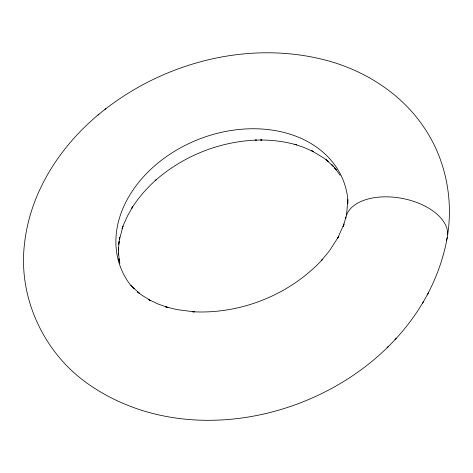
<?xml version="1.0" encoding="UTF-8"?>
<svg xmlns="http://www.w3.org/2000/svg" width="473" height="473" viewBox="0 0 473 473"><rect width="100%" height="100%" fill="white"/><g stroke="black" fill="none" stroke-linecap="round" stroke-linejoin="round"><path stroke-width="0.71" d="M447.647 234.803C453.353 197.679 445.176 158.408 423.92 127.302C402.955 96.06 370.188 74.013 334.594 62.72C256.567 38.691 168.625 59.758 104.994 109.393M346.549 214.955L347.773 200.972L347.779 203.833L347.637 199.31M447.251 237.547C419.699 390.255 213.908 472.704 87.588 383.568C43.782 352.675 18.175 297.931 24.43 244.458C30.136 190.045 63.122 141.492 105.851 108.707M346 216.924L343.173 226.52L344.037 223.918L337.562 238.451L338.81 236.234L329.622 250.625L321.445 260.552L322.781 259.127C289.984 294.685 240.781 314.45 192.505 311.737L194.373 311.867L176.701 309.561L165.609 306.782L167.962 307.539L157.757 303.897L148.315 299.379L150.739 300.71L141.61 294.998L137.436 291.823L139.689 293.609L132.239 286.75L134.172 288.855L130.891 285.184M422.466 303.518L423.613 301.496M427.285 294.963L428.485 292.846M386.991 347.803L388.138 346.638M394.967 339.614L396.226 338.331M97.988 115.051L98.946 114.289M340.188 175.264L334.535 167.72L336.427 169.795L331.342 164.208L333.205 166.242L326.074 159.708L328.179 161.358L324.247 158.337L311.335 150.52L313.439 151.62L303.861 147.405L294.525 144.312L296.465 144.844C284.805 141.569 272.69 140.032 260.593 140.008L261.859 139.984L255.272 140.103L256.425 140.085C219.366 141.539 182.921 156.102 155.132 180.686L156.031 179.882C146.66 188.248 138.329 197.826 131.636 208.475L132.677 206.796L127.811 215.363L123.79 224.184L122.117 228.672L122.933 226.396L119.379 239.823L119.793 237.233L118.67 244.334L119.095 241.679L118.427 250.578L118.404 247.817L118.463 255L118.445 252.192L119.397 261.575L118.936 258.772L119.852 263.355M345.668 218.78A51.675 29.456 10.7 0 1 404.32 198.826A51.675 29.456 10.7 0 1 446.299 240.455M131.459 286.277A119.533 91.218 -21.4 0 1 198.335 139.452A119.533 91.218 -21.4 0 1 347.957 200.7"/></g></svg>
